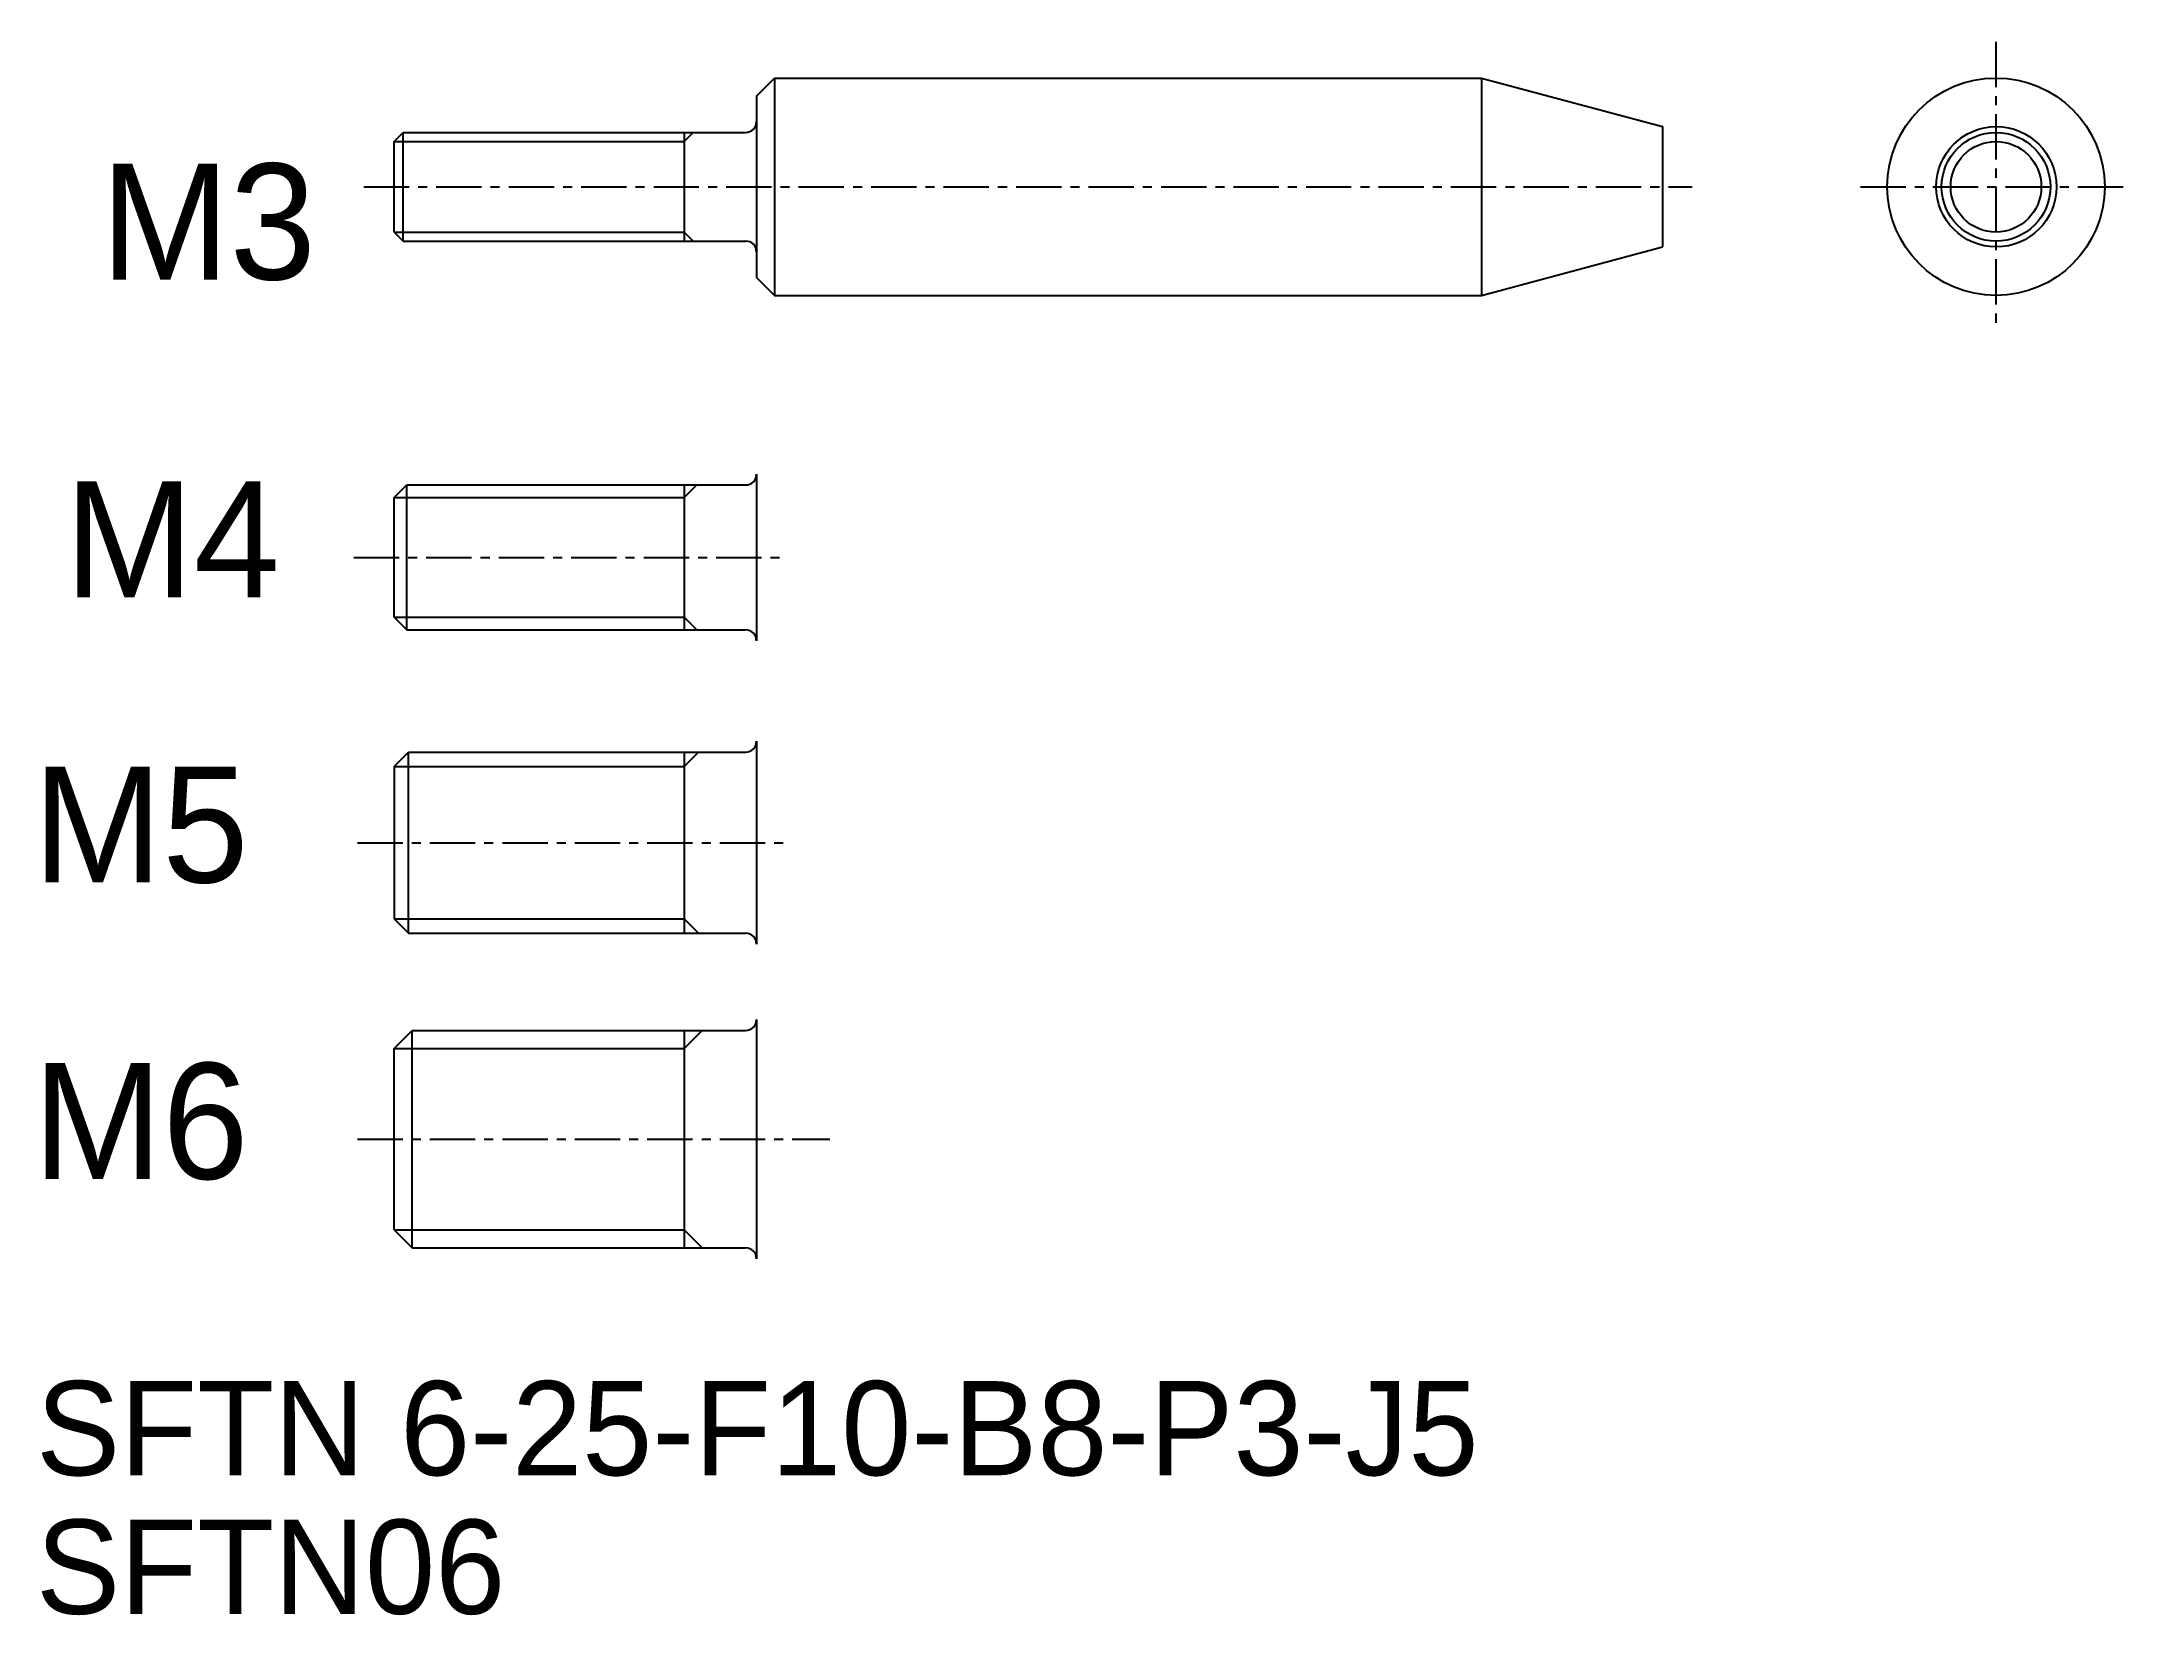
# Model space of a CAD drawing. Extents: x 266.5 to 324.1, y 106.8 to 150.2.
import ezdxf
from ezdxf.enums import TextEntityAlignment as Align

# ---------------------------------------------------------------- set-up
doc = ezdxf.new("R2010")
doc.units = 0
doc.linetypes.add('CENTER', pattern=[2, 1.25, -0.25, 0.25, -0.25])
doc.layers.get('0').update_dxf_attribs({"linetype": 'CONTINUOUS'})
doc.layers.add('CENTER', color=1, linetype='CENTER')

msp = doc.modelspace()

# ---------------------------------------------------------------- linework, layer by layer
at = {"color": 7, "linetype": 'CONTINUOUS'}
for p, q in [((286.183, 148.727), (286.683, 149.227)), ((286.683, 149.227), (306.183, 149.227)), ((286.683, 149.227), (286.683, 143.227)), ((306.183, 149.227), (311.183, 147.887)), ((306.183, 149.227), (306.183, 143.227)), ((286.183, 148.727), (286.183, 143.727)), ((276.183, 147.477), (276.433, 147.727)), ((276.433, 147.727), (285.883, 147.727)), ((276.433, 144.727), (276.433, 147.727)), ((284.183, 147.727), (284.183, 144.727)), ((311.183, 147.887), (311.183, 144.567)), ((276.183, 144.977), (276.183, 147.477)), ((276.183, 144.977), (276.433, 144.727)), ((276.433, 144.727), (285.883, 144.727)), ((306.183, 143.227), (311.183, 144.567)), ((286.183, 143.727), (286.683, 143.227)), ((286.683, 143.227), (306.183, 143.227)), ((276.183, 137.65), (276.533, 138)), ((276.533, 138), (285.883, 138)), ((276.533, 134), (276.533, 138)), ((284.183, 138), (284.183, 134)), ((286.183, 138.3), (286.183, 133.7)), ((276.183, 134.35), (276.183, 137.65)), ((276.183, 134.35), (276.533, 134)), ((276.533, 134), (285.883, 134)), ((276.183, 130.228), (276.583, 130.628)), ((276.583, 130.628), (285.883, 130.628)), ((276.583, 125.628), (276.583, 130.628)), ((284.183, 130.628), (284.183, 125.628)), ((286.183, 130.928), (286.183, 125.328)), ((276.183, 130.228), (276.183, 126.028)), ((276.183, 126.028), (276.583, 125.628)), ((276.583, 125.628), (285.883, 125.628)), ((276.183, 122.448), (276.683, 122.948)), ((276.683, 122.948), (285.883, 122.948)), ((276.683, 116.948), (276.683, 122.948)), ((284.183, 122.948), (284.183, 116.948)), ((286.183, 123.248), (286.183, 116.648)), ((276.183, 117.448), (276.183, 122.448)), ((276.183, 117.448), (276.683, 116.948)), ((276.683, 116.948), (285.883, 116.948))]:
    msp.add_line(p, q, dxfattribs=at)
at = {"color": 3, "linetype": 'CONTINUOUS'}
for p, q in [((284.183, 147.477), (284.433, 147.727)), ((276.183, 147.477), (284.183, 147.477)), ((276.183, 144.977), (284.183, 144.977)), ((284.183, 144.978), (284.433, 144.727)), ((284.183, 137.65), (284.533, 138)), ((276.183, 137.65), (284.183, 137.65)), ((276.183, 134.35), (284.183, 134.35)), ((284.183, 134.35), (284.533, 134)), ((284.183, 130.228), (284.583, 130.628)), ((276.183, 130.228), (284.183, 130.228)), ((276.183, 126.028), (284.183, 126.028)), ((284.183, 126.028), (284.583, 125.628)), ((284.183, 122.448), (284.683, 122.948)), ((276.183, 122.448), (284.183, 122.448)), ((276.183, 117.448), (284.183, 117.448)), ((284.183, 117.448), (284.683, 116.948))]:
    msp.add_line(p, q, dxfattribs=at)
at = {"color": 7, "linetype": 'CONTINUOUS'}
for centre, radius in [((320.383, 146.227), 3), ((320.392, 146.227), 1.66), ((320.383, 146.227), 1.25)]:
    msp.add_circle(centre, radius, dxfattribs=at)
at = {"color": 3, "linetype": 'CONTINUOUS'}
msp.add_circle((320.383, 146.227), 1.5, dxfattribs=at)
at = {"color": 7, "linetype": 'CONTINUOUS'}
for centre, start, end in [((285.883, 148.027), 270, 0), ((285.883, 144.427), 0, 90), ((285.883, 138.3), 270, 0), ((285.883, 133.7), 0, 90), ((285.883, 130.928), 270, 0), ((285.883, 125.328), 0, 90), ((285.883, 123.248), 270, 0), ((285.883, 116.648), 0, 90)]:
    msp.add_arc(centre, 0.3, start, end, dxfattribs=at)
at = {"layer": 'CENTER', "color": 1, "linetype": 'CENTER'}
for p, q in [((320.383, 150.227), (320.383, 142.227)), ((316.642, 146.227), (324.142, 146.227)), ((275.07, 136), (287.05, 136)), ((275.17, 128.128), (287.05, 128.128)), ((275.17, 119.948), (288.205, 119.948))]:
    msp.add_line(p, q, dxfattribs=at)
at = {"layer": 'CENTER', "linetype": 'CENTER'}
msp.add_line((275.345, 146.227), (311.997, 146.227), dxfattribs=at)

# ---------------------------------------------------------------- texts
at = {"color": 7, "linetype": 'CONTINUOUS'}
for s, height, p in [('M3', 3.2, (268.081, 143.668)), ('SFTN 6-25-F10-B8-P3-J5', 2.6, (266.304, 110.673)), ('SFTN06', 2.6, (266.304, 106.849))]:
    msp.add_text(s, height=height, dxfattribs=at).set_placement(p)
for s, p in [('M4', (273.034, 136.502)), ('M5', (272.166, 128.63)), ('M6', (272.166, 120.45))]:
    msp.add_text(s, height=3.2, dxfattribs=at).set_placement(p, align=Align.MIDDLE_RIGHT)

doc.saveas('drawing.dxf')
